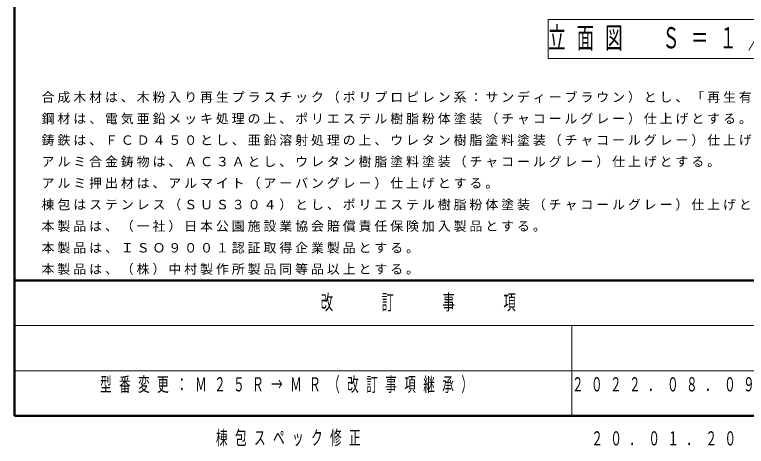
# Model space of a CAD drawing. Units: millimetres on the paper. Extents: x -365 to 10, y -38 to 257.
# Drawn here: x -365 to -251.4, y -4.7 to 62.2 of the extents above; entities that cross this region are included whole.
import ezdxf

# ---------------------------------------------------------------- set-up
doc = ezdxf.new("R2010")
doc.units = ezdxf.units.MM
doc.layers.add('LY_1', color=7, linetype='Continuous', lineweight=13)
doc.layers.add('LY_2', color=7, linetype='Continuous', lineweight=13)
doc.styles.add('ＭＳ ゴシック', font='')
doc.styles.get('ＭＳ ゴシック').set_extended_font_data('MS Gothic')

msp = doc.modelspace()

# ---------------------------------------------------------------- linework, layer by layer
at = {"layer": 'LY_1'}
for p, q in [((-282.219, 61.477), (-282.219, 55.421)), ((-237.163, 61.477), (-282.219, 61.477)), ((-282.219, 55.421), (-237.163, 55.421))]:
    msp.add_line(p, q, dxfattribs=at)
at = {"layer": 'LY_2', "lineweight": 50}
for p, q in [((-365, 257), (-365, 0)), ((-365, 21), (0, 21)), ((-365, 0), (0, 0))]:
    msp.add_line(p, q, dxfattribs=at)
at = {"layer": 'LY_2'}
for p, q in [((-365, 14), (-238.5, 14)), ((-278.5, 14), (-278.5, 0)), ((-365, 7), (-238.5, 7))]:
    msp.add_line(p, q, dxfattribs=at)

# ---------------------------------------------------------------- texts
at = {"layer": 'LY_1', "style": 'ＭＳ ゴシック'}
for s, insert, char_height, attachment_point in [('\\T1.64;\\W0.6;立面図\u3000Ｓ＝１／５０', (-282.191, 58.449), 3.299, 4), ('\\T1.23;合成木材は、木粉入り再生プラスチック（ポリプロピレン系：サンディーブラウン）とし、「再生有機系建材認定基準」適合品とする。', (-360.814, 48.515), 1.466, 7), ('\\T1.23;鋼材は、電気亜鉛メッキ処理の上、ポリエステル樹脂粉体塗装（チャコールグレー）仕上げとする。', (-360.814, 45.181), 1.466, 7), ('\\T1.23;鋳鉄は、ＦＣＤ４５０とし、亜鉛溶射処理の上、ウレタン樹脂塗料塗装（チャコールグレー）仕上げとする。', (-360.814, 41.848), 1.466, 7), ('\\T1.23;アルミ合金鋳物は、ＡＣ３Ａとし、ウレタン樹脂塗料塗装（チャコールグレー）仕上げとする。', (-360.814, 38.515), 1.466, 7), ('\\T1.23;アルミ押出材は、アルマイト（アーバングレー）仕上げとする。', (-360.814, 35.181), 1.466, 7), ('\\T1.23;棟包はステンレス（ＳＵＳ３０４）とし、ポリエステル樹脂粉体塗装（チャコールグレー）仕上げとする。', (-360.814, 31.848), 1.466, 7), ('\\T1.23;本製品は、（一社）日本公園施設業協会賠償責任保険加入製品とする。', (-360.814, 28.515), 1.466, 7), ('\\T1.23;本製品は、ＩＳＯ９００１認証取得企業製品とする。', (-360.814, 25.181), 1.466, 7), ('\\T1.23;本製品は、（株）中村製作所製品同等品以上とする。', (-360.814, 21.848), 1.466, 7), ('\\T1.64;\\W0.6;型番変更：Ｍ２５Ｒ→ＭＲ（改訂事項継承）', (-351.75, 6), 2.199, 1), ('\\T1.64;\\W0.6;２０２２．０８．０９', (-278.5, 6), 2.199, 1), ('\\T1.64;\\W0.6;棟包スペック修正', (-333.75, -3.5), 2.199, 4), ('\\T1.64;\\W0.6;２０．０１．２０', (-275.5, -3.5), 2.199, 4)]:
    msp.add_mtext(s, dxfattribs=dict(at, insert=insert, char_height=char_height, attachment_point=attachment_point))
at = {"layer": 'LY_2', "color": 4, "insert": (-301.75, 17.5), "char_height": 2.346, "attachment_point": 5, "style": 'ＭＳ ゴシック'}
msp.add_mtext('\\T1.64;\\W0.6;改\u3000\u3000訂\u3000\u3000事\u3000\u3000項', dxfattribs=at)

doc.saveas('drawing.dxf')
